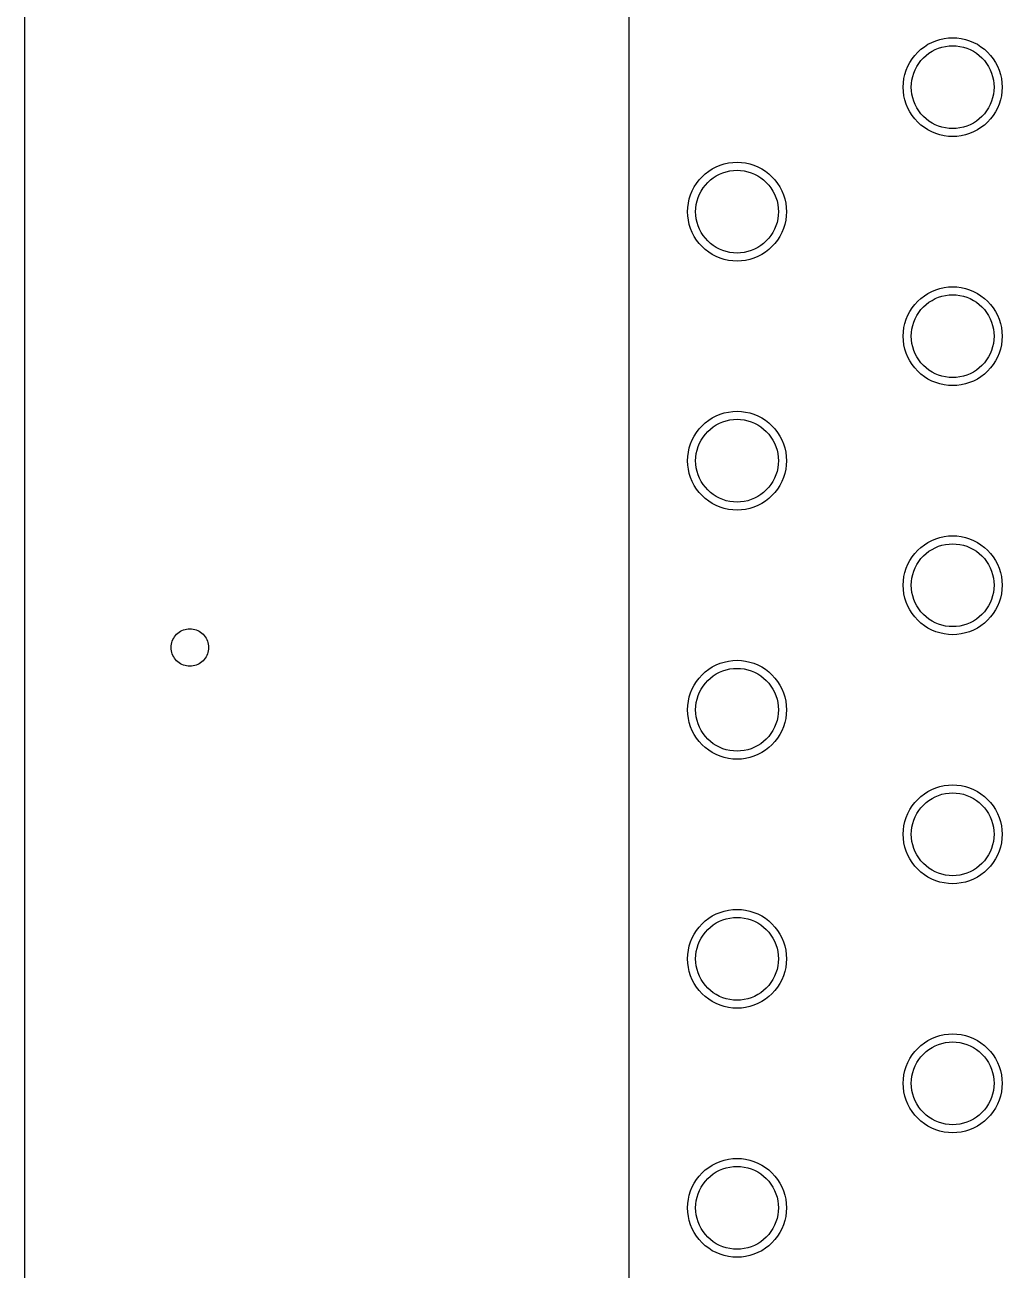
# Model space of a CAD drawing. Header units: millimetres. Extents: x 0 to 2033, y -1000001 to 3212.
# Drawn here: x 120 to 277, y 2825 to 3025 of the extents above; entities that cross this region are included whole.
import ezdxf

# ---------------------------------------------------------------- set-up
doc = ezdxf.new("R2010")
doc.units = ezdxf.units.MM
doc.layers.add('DRAWING', color=7, linetype='Continuous')

msp = doc.modelspace()

# ---------------------------------------------------------------- linework, layer by layer
at = {"layer": 'DRAWING', "linetype": 'CONTINUOUS', "true_color": 0x111111}
msp.add_line((120, 320), (120, 3150), dxfattribs=at)
at = {"layer": 'DRAWING', "linetype": 'CONTINUOUS', "true_color": 0x222222}
msp.add_line((217.08, 335), (217.08, 3135), dxfattribs=at)
at = {"layer": 'DRAWING', "linetype": 'CONTINUOUS', "true_color": 0xff1a1a}
for points in [[(276.98, 3015), (276.95, 3014.31), (276.86, 3013.62), (276.71, 3012.94), (276.5, 3012.28), (276.24, 3011.64), (275.92, 3011.03), (275.54, 3010.45), (275.12, 3009.9), (274.65, 3009.39), (274.14, 3008.92), (273.59, 3008.5), (273.01, 3008.12), (272.4, 3007.8), (271.76, 3007.54), (271.1, 3007.33), (270.42, 3007.18), (269.73, 3007.09), (269.04, 3007.06), (268.35, 3007.09), (267.66, 3007.18), (266.98, 3007.33), (266.32, 3007.54), (265.68, 3007.8), (265.07, 3008.12), (264.49, 3008.5), (263.94, 3008.92), (263.43, 3009.39), (262.96, 3009.9), (262.54, 3010.45), (262.16, 3011.03), (261.84, 3011.64), (261.58, 3012.28), (261.37, 3012.94), (261.22, 3013.62), (261.13, 3014.31), (261.1, 3015), (261.13, 3015.69), (261.22, 3016.38), (261.37, 3017.06), (261.58, 3017.72), (261.84, 3018.36), (262.16, 3018.97), (262.54, 3019.55), (262.96, 3020.1), (263.43, 3020.61), (263.94, 3021.08), (264.49, 3021.5), (265.07, 3021.88), (265.68, 3022.2), (266.32, 3022.46), (266.98, 3022.67), (267.66, 3022.82), (268.35, 3022.91), (269.04, 3022.94), (269.73, 3022.91), (270.42, 3022.82), (271.1, 3022.67), (271.76, 3022.46), (272.4, 3022.2), (273.01, 3021.88), (273.59, 3021.5), (274.14, 3021.08), (274.65, 3020.61), (275.12, 3020.1), (275.54, 3019.55), (275.92, 3018.97), (276.24, 3018.36), (276.5, 3017.72), (276.71, 3017.06), (276.86, 3016.38), (276.95, 3015.69), (276.98, 3015)], [(242.34, 2995), (242.31, 2994.31), (242.22, 2993.62), (242.07, 2992.94), (241.86, 2992.28), (241.6, 2991.64), (241.28, 2991.03), (240.9, 2990.45), (240.48, 2989.9), (240.01, 2989.39), (239.5, 2988.92), (238.95, 2988.5), (238.37, 2988.12), (237.76, 2987.8), (237.12, 2987.54), (236.46, 2987.33), (235.78, 2987.18), (235.09, 2987.09), (234.4, 2987.06), (233.71, 2987.09), (233.02, 2987.18), (232.34, 2987.33), (231.68, 2987.54), (231.04, 2987.8), (230.43, 2988.12), (229.85, 2988.5), (229.3, 2988.92), (228.79, 2989.39), (228.32, 2989.9), (227.9, 2990.45), (227.52, 2991.03), (227.2, 2991.64), (226.94, 2992.28), (226.73, 2992.94), (226.58, 2993.62), (226.49, 2994.31), (226.46, 2995), (226.49, 2995.69), (226.58, 2996.38), (226.73, 2997.06), (226.94, 2997.72), (227.2, 2998.36), (227.52, 2998.97), (227.9, 2999.55), (228.32, 3000.1), (228.79, 3000.61), (229.3, 3001.08), (229.85, 3001.5), (230.43, 3001.88), (231.04, 3002.2), (231.68, 3002.46), (232.34, 3002.67), (233.02, 3002.82), (233.71, 3002.91), (234.4, 3002.94), (235.09, 3002.91), (235.78, 3002.82), (236.46, 3002.67), (237.12, 3002.46), (237.76, 3002.2), (238.37, 3001.88), (238.95, 3001.5), (239.5, 3001.08), (240.01, 3000.61), (240.48, 3000.1), (240.9, 2999.55), (241.28, 2998.97), (241.6, 2998.36), (241.86, 2997.72), (242.07, 2997.06), (242.22, 2996.38), (242.31, 2995.69), (242.34, 2995)], [(276.98, 2975), (276.95, 2974.31), (276.86, 2973.62), (276.71, 2972.94), (276.5, 2972.28), (276.24, 2971.64), (275.92, 2971.03), (275.54, 2970.45), (275.12, 2969.9), (274.65, 2969.39), (274.14, 2968.92), (273.59, 2968.5), (273.01, 2968.12), (272.4, 2967.8), (271.76, 2967.54), (271.1, 2967.33), (270.42, 2967.18), (269.73, 2967.09), (269.04, 2967.06), (268.35, 2967.09), (267.66, 2967.18), (266.98, 2967.33), (266.32, 2967.54), (265.68, 2967.8), (265.07, 2968.12), (264.49, 2968.5), (263.94, 2968.92), (263.43, 2969.39), (262.96, 2969.9), (262.54, 2970.45), (262.16, 2971.03), (261.84, 2971.64), (261.58, 2972.28), (261.37, 2972.94), (261.22, 2973.62), (261.13, 2974.31), (261.1, 2975), (261.13, 2975.69), (261.22, 2976.38), (261.37, 2977.06), (261.58, 2977.72), (261.84, 2978.36), (262.16, 2978.97), (262.54, 2979.55), (262.96, 2980.1), (263.43, 2980.61), (263.94, 2981.08), (264.49, 2981.5), (265.07, 2981.88), (265.68, 2982.2), (266.32, 2982.46), (266.98, 2982.67), (267.66, 2982.82), (268.35, 2982.91), (269.04, 2982.94), (269.73, 2982.91), (270.42, 2982.82), (271.1, 2982.67), (271.76, 2982.46), (272.4, 2982.2), (273.01, 2981.88), (273.59, 2981.5), (274.14, 2981.08), (274.65, 2980.61), (275.12, 2980.1), (275.54, 2979.55), (275.92, 2978.97), (276.24, 2978.36), (276.5, 2977.72), (276.71, 2977.06), (276.86, 2976.38), (276.95, 2975.69), (276.98, 2975)], [(242.34, 2955), (242.31, 2954.31), (242.22, 2953.62), (242.07, 2952.94), (241.86, 2952.28), (241.6, 2951.64), (241.28, 2951.03), (240.9, 2950.45), (240.48, 2949.9), (240.01, 2949.39), (239.5, 2948.92), (238.95, 2948.5), (238.37, 2948.12), (237.76, 2947.8), (237.12, 2947.54), (236.46, 2947.33), (235.78, 2947.18), (235.09, 2947.09), (234.4, 2947.06), (233.71, 2947.09), (233.02, 2947.18), (232.34, 2947.33), (231.68, 2947.54), (231.04, 2947.8), (230.43, 2948.12), (229.85, 2948.5), (229.3, 2948.92), (228.79, 2949.39), (228.32, 2949.9), (227.9, 2950.45), (227.52, 2951.03), (227.2, 2951.64), (226.94, 2952.28), (226.73, 2952.94), (226.58, 2953.62), (226.49, 2954.31), (226.46, 2955), (226.49, 2955.69), (226.58, 2956.38), (226.73, 2957.06), (226.94, 2957.72), (227.2, 2958.36), (227.52, 2958.97), (227.9, 2959.55), (228.32, 2960.1), (228.79, 2960.61), (229.3, 2961.08), (229.85, 2961.5), (230.43, 2961.88), (231.04, 2962.2), (231.68, 2962.46), (232.34, 2962.67), (233.02, 2962.82), (233.71, 2962.91), (234.4, 2962.94), (235.09, 2962.91), (235.78, 2962.82), (236.46, 2962.67), (237.12, 2962.46), (237.76, 2962.2), (238.37, 2961.88), (238.95, 2961.5), (239.5, 2961.08), (240.01, 2960.61), (240.48, 2960.1), (240.9, 2959.55), (241.28, 2958.97), (241.6, 2958.36), (241.86, 2957.72), (242.07, 2957.06), (242.22, 2956.38), (242.31, 2955.69), (242.34, 2955)], [(276.98, 2935), (276.95, 2934.31), (276.86, 2933.62), (276.71, 2932.94), (276.5, 2932.28), (276.24, 2931.64), (275.92, 2931.03), (275.54, 2930.45), (275.12, 2929.9), (274.65, 2929.39), (274.14, 2928.92), (273.59, 2928.5), (273.01, 2928.12), (272.4, 2927.8), (271.76, 2927.54), (271.1, 2927.33), (270.42, 2927.18), (269.73, 2927.09), (269.04, 2927.06), (268.35, 2927.09), (267.66, 2927.18), (266.98, 2927.33), (266.32, 2927.54), (265.68, 2927.8), (265.07, 2928.12), (264.49, 2928.5), (263.94, 2928.92), (263.43, 2929.39), (262.96, 2929.9), (262.54, 2930.45), (262.16, 2931.03), (261.84, 2931.64), (261.58, 2932.28), (261.37, 2932.94), (261.22, 2933.62), (261.13, 2934.31), (261.1, 2935), (261.13, 2935.69), (261.22, 2936.38), (261.37, 2937.06), (261.58, 2937.72), (261.84, 2938.36), (262.16, 2938.97), (262.54, 2939.55), (262.96, 2940.1), (263.43, 2940.61), (263.94, 2941.08), (264.49, 2941.5), (265.07, 2941.88), (265.68, 2942.2), (266.32, 2942.46), (266.98, 2942.67), (267.66, 2942.82), (268.35, 2942.91), (269.04, 2942.94), (269.73, 2942.91), (270.42, 2942.82), (271.1, 2942.67), (271.76, 2942.46), (272.4, 2942.2), (273.01, 2941.88), (273.59, 2941.5), (274.14, 2941.08), (274.65, 2940.61), (275.12, 2940.1), (275.54, 2939.55), (275.92, 2938.97), (276.24, 2938.36), (276.5, 2937.72), (276.71, 2937.06), (276.86, 2936.38), (276.95, 2935.69), (276.98, 2935)], [(242.34, 2915), (242.31, 2914.31), (242.22, 2913.62), (242.07, 2912.94), (241.86, 2912.28), (241.6, 2911.64), (241.28, 2911.03), (240.9, 2910.45), (240.48, 2909.9), (240.01, 2909.39), (239.5, 2908.92), (238.95, 2908.5), (238.37, 2908.12), (237.76, 2907.8), (237.12, 2907.54), (236.46, 2907.33), (235.78, 2907.18), (235.09, 2907.09), (234.4, 2907.06), (233.71, 2907.09), (233.02, 2907.18), (232.34, 2907.33), (231.68, 2907.54), (231.04, 2907.8), (230.43, 2908.12), (229.85, 2908.5), (229.3, 2908.92), (228.79, 2909.39), (228.32, 2909.9), (227.9, 2910.45), (227.52, 2911.03), (227.2, 2911.64), (226.94, 2912.28), (226.73, 2912.94), (226.58, 2913.62), (226.49, 2914.31), (226.46, 2915), (226.49, 2915.69), (226.58, 2916.38), (226.73, 2917.06), (226.94, 2917.72), (227.2, 2918.36), (227.52, 2918.97), (227.9, 2919.55), (228.32, 2920.1), (228.79, 2920.61), (229.3, 2921.08), (229.85, 2921.5), (230.43, 2921.88), (231.04, 2922.2), (231.68, 2922.46), (232.34, 2922.67), (233.02, 2922.82), (233.71, 2922.91), (234.4, 2922.94), (235.09, 2922.91), (235.78, 2922.82), (236.46, 2922.67), (237.12, 2922.46), (237.76, 2922.2), (238.37, 2921.88), (238.95, 2921.5), (239.5, 2921.08), (240.01, 2920.61), (240.48, 2920.1), (240.9, 2919.55), (241.28, 2918.97), (241.6, 2918.36), (241.86, 2917.72), (242.07, 2917.06), (242.22, 2916.38), (242.31, 2915.69), (242.34, 2915)], [(276.98, 2895), (276.95, 2894.31), (276.86, 2893.62), (276.71, 2892.94), (276.5, 2892.28), (276.24, 2891.64), (275.92, 2891.03), (275.54, 2890.45), (275.12, 2889.9), (274.65, 2889.39), (274.14, 2888.92), (273.59, 2888.5), (273.01, 2888.12), (272.4, 2887.8), (271.76, 2887.54), (271.1, 2887.33), (270.42, 2887.18), (269.73, 2887.09), (269.04, 2887.06), (268.35, 2887.09), (267.66, 2887.18), (266.98, 2887.33), (266.32, 2887.54), (265.68, 2887.8), (265.07, 2888.12), (264.49, 2888.5), (263.94, 2888.92), (263.43, 2889.39), (262.96, 2889.9), (262.54, 2890.45), (262.16, 2891.03), (261.84, 2891.64), (261.58, 2892.28), (261.37, 2892.94), (261.22, 2893.62), (261.13, 2894.31), (261.1, 2895), (261.13, 2895.69), (261.22, 2896.38), (261.37, 2897.06), (261.58, 2897.72), (261.84, 2898.36), (262.16, 2898.97), (262.54, 2899.55), (262.96, 2900.1), (263.43, 2900.61), (263.94, 2901.08), (264.49, 2901.5), (265.07, 2901.88), (265.68, 2902.2), (266.32, 2902.46), (266.98, 2902.67), (267.66, 2902.82), (268.35, 2902.91), (269.04, 2902.94), (269.73, 2902.91), (270.42, 2902.82), (271.1, 2902.67), (271.76, 2902.46), (272.4, 2902.2), (273.01, 2901.88), (273.59, 2901.5), (274.14, 2901.08), (274.65, 2900.61), (275.12, 2900.1), (275.54, 2899.55), (275.92, 2898.97), (276.24, 2898.36), (276.5, 2897.72), (276.71, 2897.06), (276.86, 2896.38), (276.95, 2895.69), (276.98, 2895)], [(242.34, 2875), (242.31, 2874.31), (242.22, 2873.62), (242.07, 2872.94), (241.86, 2872.28), (241.6, 2871.64), (241.28, 2871.03), (240.9, 2870.45), (240.48, 2869.9), (240.01, 2869.39), (239.5, 2868.92), (238.95, 2868.5), (238.37, 2868.12), (237.76, 2867.8), (237.12, 2867.54), (236.46, 2867.33), (235.78, 2867.18), (235.09, 2867.09), (234.4, 2867.06), (233.71, 2867.09), (233.02, 2867.18), (232.34, 2867.33), (231.68, 2867.54), (231.04, 2867.8), (230.43, 2868.12), (229.85, 2868.5), (229.3, 2868.92), (228.79, 2869.39), (228.32, 2869.9), (227.9, 2870.45), (227.52, 2871.03), (227.2, 2871.64), (226.94, 2872.28), (226.73, 2872.94), (226.58, 2873.62), (226.49, 2874.31), (226.46, 2875), (226.49, 2875.69), (226.58, 2876.38), (226.73, 2877.06), (226.94, 2877.72), (227.2, 2878.36), (227.52, 2878.97), (227.9, 2879.55), (228.32, 2880.1), (228.79, 2880.61), (229.3, 2881.08), (229.85, 2881.5), (230.43, 2881.88), (231.04, 2882.2), (231.68, 2882.46), (232.34, 2882.67), (233.02, 2882.82), (233.71, 2882.91), (234.4, 2882.94), (235.09, 2882.91), (235.78, 2882.82), (236.46, 2882.67), (237.12, 2882.46), (237.76, 2882.2), (238.37, 2881.88), (238.95, 2881.5), (239.5, 2881.08), (240.01, 2880.61), (240.48, 2880.1), (240.9, 2879.55), (241.28, 2878.97), (241.6, 2878.36), (241.86, 2877.72), (242.07, 2877.06), (242.22, 2876.38), (242.31, 2875.69), (242.34, 2875)], [(276.98, 2855), (276.95, 2854.31), (276.86, 2853.62), (276.71, 2852.94), (276.5, 2852.28), (276.24, 2851.64), (275.92, 2851.03), (275.54, 2850.45), (275.12, 2849.9), (274.65, 2849.39), (274.14, 2848.92), (273.59, 2848.5), (273.01, 2848.12), (272.4, 2847.8), (271.76, 2847.54), (271.1, 2847.33), (270.42, 2847.18), (269.73, 2847.09), (269.04, 2847.06), (268.35, 2847.09), (267.66, 2847.18), (266.98, 2847.33), (266.32, 2847.54), (265.68, 2847.8), (265.07, 2848.12), (264.49, 2848.5), (263.94, 2848.92), (263.43, 2849.39), (262.96, 2849.9), (262.54, 2850.45), (262.16, 2851.03), (261.84, 2851.64), (261.58, 2852.28), (261.37, 2852.94), (261.22, 2853.62), (261.13, 2854.31), (261.1, 2855), (261.13, 2855.69), (261.22, 2856.38), (261.37, 2857.06), (261.58, 2857.72), (261.84, 2858.36), (262.16, 2858.97), (262.54, 2859.55), (262.96, 2860.1), (263.43, 2860.61), (263.94, 2861.08), (264.49, 2861.5), (265.07, 2861.88), (265.68, 2862.2), (266.32, 2862.46), (266.98, 2862.67), (267.66, 2862.82), (268.35, 2862.91), (269.04, 2862.94), (269.73, 2862.91), (270.42, 2862.82), (271.1, 2862.67), (271.76, 2862.46), (272.4, 2862.2), (273.01, 2861.88), (273.59, 2861.5), (274.14, 2861.08), (274.65, 2860.61), (275.12, 2860.1), (275.54, 2859.55), (275.92, 2858.97), (276.24, 2858.36), (276.5, 2857.72), (276.71, 2857.06), (276.86, 2856.38), (276.95, 2855.69), (276.98, 2855)], [(242.34, 2835), (242.31, 2834.31), (242.22, 2833.62), (242.07, 2832.94), (241.86, 2832.28), (241.6, 2831.64), (241.28, 2831.03), (240.9, 2830.45), (240.48, 2829.9), (240.01, 2829.39), (239.5, 2828.92), (238.95, 2828.5), (238.37, 2828.12), (237.76, 2827.8), (237.12, 2827.54), (236.46, 2827.33), (235.78, 2827.18), (235.09, 2827.09), (234.4, 2827.06), (233.71, 2827.09), (233.02, 2827.18), (232.34, 2827.33), (231.68, 2827.54), (231.04, 2827.8), (230.43, 2828.12), (229.85, 2828.5), (229.3, 2828.92), (228.79, 2829.39), (228.32, 2829.9), (227.9, 2830.45), (227.52, 2831.03), (227.2, 2831.64), (226.94, 2832.28), (226.73, 2832.94), (226.58, 2833.62), (226.49, 2834.31), (226.46, 2835), (226.49, 2835.69), (226.58, 2836.38), (226.73, 2837.06), (226.94, 2837.72), (227.2, 2838.36), (227.52, 2838.97), (227.9, 2839.55), (228.32, 2840.1), (228.79, 2840.61), (229.3, 2841.08), (229.85, 2841.5), (230.43, 2841.88), (231.04, 2842.2), (231.68, 2842.46), (232.34, 2842.67), (233.02, 2842.82), (233.71, 2842.91), (234.4, 2842.94), (235.09, 2842.91), (235.78, 2842.82), (236.46, 2842.67), (237.12, 2842.46), (237.76, 2842.2), (238.37, 2841.88), (238.95, 2841.5), (239.5, 2841.08), (240.01, 2840.61), (240.48, 2840.1), (240.9, 2839.55), (241.28, 2838.97), (241.6, 2838.36), (241.86, 2837.72), (242.07, 2837.06), (242.22, 2836.38), (242.31, 2835.69), (242.34, 2835)]]:
    msp.add_lwpolyline(points, close=True, dxfattribs=at)
at = {"layer": 'DRAWING', "linetype": 'CONTINUOUS', "true_color": 0x111111}
for points in [[(275.69, 3015), (275.66, 3014.42), (275.59, 3013.85), (275.46, 3013.28), (275.29, 3012.73), (275.07, 3012.19), (274.8, 3011.68), (274.49, 3011.19), (274.13, 3010.73), (273.74, 3010.3), (273.31, 3009.91), (272.85, 3009.55), (272.37, 3009.24), (271.85, 3008.97), (271.31, 3008.75), (270.76, 3008.58), (270.19, 3008.45), (269.62, 3008.38), (269.04, 3008.35), (268.46, 3008.38), (267.89, 3008.45), (267.32, 3008.58), (266.77, 3008.75), (266.23, 3008.97), (265.72, 3009.24), (265.23, 3009.55), (264.77, 3009.91), (264.34, 3010.3), (263.95, 3010.73), (263.59, 3011.19), (263.28, 3011.68), (263.01, 3012.19), (262.79, 3012.73), (262.62, 3013.28), (262.49, 3013.85), (262.42, 3014.42), (262.39, 3015), (262.42, 3015.58), (262.49, 3016.15), (262.62, 3016.72), (262.79, 3017.27), (263.01, 3017.81), (263.28, 3018.32), (263.59, 3018.81), (263.95, 3019.27), (264.34, 3019.7), (264.77, 3020.09), (265.23, 3020.45), (265.72, 3020.76), (266.23, 3021.03), (266.77, 3021.25), (267.32, 3021.42), (267.89, 3021.55), (268.46, 3021.62), (269.04, 3021.65), (269.62, 3021.62), (270.19, 3021.55), (270.76, 3021.42), (271.31, 3021.25), (271.85, 3021.03), (272.37, 3020.76), (272.85, 3020.45), (273.31, 3020.09), (273.74, 3019.7), (274.13, 3019.27), (274.49, 3018.81), (274.8, 3018.32), (275.07, 3017.81), (275.29, 3017.27), (275.46, 3016.72), (275.59, 3016.15), (275.66, 3015.58), (275.69, 3015)], [(241.05, 2995), (241.02, 2994.42), (240.95, 2993.85), (240.82, 2993.28), (240.65, 2992.73), (240.43, 2992.19), (240.16, 2991.68), (239.85, 2991.19), (239.49, 2990.73), (239.1, 2990.3), (238.67, 2989.91), (238.21, 2989.55), (237.72, 2989.24), (237.21, 2988.97), (236.67, 2988.75), (236.12, 2988.58), (235.55, 2988.45), (234.98, 2988.38), (234.4, 2988.35), (233.82, 2988.38), (233.25, 2988.45), (232.68, 2988.58), (232.13, 2988.75), (231.59, 2988.97), (231.07, 2989.24), (230.59, 2989.55), (230.13, 2989.91), (229.7, 2990.3), (229.31, 2990.73), (228.95, 2991.19), (228.64, 2991.68), (228.37, 2992.19), (228.15, 2992.73), (227.98, 2993.28), (227.85, 2993.85), (227.78, 2994.42), (227.75, 2995), (227.78, 2995.58), (227.85, 2996.15), (227.98, 2996.72), (228.15, 2997.27), (228.37, 2997.81), (228.64, 2998.32), (228.95, 2998.81), (229.31, 2999.27), (229.7, 2999.7), (230.13, 3000.09), (230.59, 3000.45), (231.07, 3000.76), (231.59, 3001.03), (232.13, 3001.25), (232.68, 3001.42), (233.25, 3001.55), (233.82, 3001.62), (234.4, 3001.65), (234.98, 3001.62), (235.55, 3001.55), (236.12, 3001.42), (236.67, 3001.25), (237.21, 3001.03), (237.72, 3000.76), (238.21, 3000.45), (238.67, 3000.09), (239.1, 2999.7), (239.49, 2999.27), (239.85, 2998.81), (240.16, 2998.32), (240.43, 2997.81), (240.65, 2997.27), (240.82, 2996.72), (240.95, 2996.15), (241.02, 2995.58), (241.05, 2995)], [(275.69, 2975), (275.66, 2974.42), (275.59, 2973.85), (275.46, 2973.28), (275.29, 2972.73), (275.07, 2972.19), (274.8, 2971.68), (274.49, 2971.19), (274.13, 2970.73), (273.74, 2970.3), (273.31, 2969.91), (272.85, 2969.55), (272.37, 2969.24), (271.85, 2968.97), (271.31, 2968.75), (270.76, 2968.58), (270.19, 2968.45), (269.62, 2968.38), (269.04, 2968.35), (268.46, 2968.38), (267.89, 2968.45), (267.32, 2968.58), (266.77, 2968.75), (266.23, 2968.97), (265.72, 2969.24), (265.23, 2969.55), (264.77, 2969.91), (264.34, 2970.3), (263.95, 2970.73), (263.59, 2971.19), (263.28, 2971.68), (263.01, 2972.19), (262.79, 2972.73), (262.62, 2973.28), (262.49, 2973.85), (262.42, 2974.42), (262.39, 2975), (262.42, 2975.58), (262.49, 2976.15), (262.62, 2976.72), (262.79, 2977.27), (263.01, 2977.81), (263.28, 2978.32), (263.59, 2978.81), (263.95, 2979.27), (264.34, 2979.7), (264.77, 2980.09), (265.23, 2980.45), (265.72, 2980.76), (266.23, 2981.03), (266.77, 2981.25), (267.32, 2981.42), (267.89, 2981.55), (268.46, 2981.62), (269.04, 2981.65), (269.62, 2981.62), (270.19, 2981.55), (270.76, 2981.42), (271.31, 2981.25), (271.85, 2981.03), (272.37, 2980.76), (272.85, 2980.45), (273.31, 2980.09), (273.74, 2979.7), (274.13, 2979.27), (274.49, 2978.81), (274.8, 2978.32), (275.07, 2977.81), (275.29, 2977.27), (275.46, 2976.72), (275.59, 2976.15), (275.66, 2975.58), (275.69, 2975)], [(241.05, 2955), (241.02, 2954.42), (240.95, 2953.85), (240.82, 2953.28), (240.65, 2952.73), (240.43, 2952.19), (240.16, 2951.68), (239.85, 2951.19), (239.49, 2950.73), (239.1, 2950.3), (238.67, 2949.91), (238.21, 2949.55), (237.72, 2949.24), (237.21, 2948.97), (236.67, 2948.75), (236.12, 2948.58), (235.55, 2948.45), (234.98, 2948.38), (234.4, 2948.35), (233.82, 2948.38), (233.25, 2948.45), (232.68, 2948.58), (232.13, 2948.75), (231.59, 2948.97), (231.07, 2949.24), (230.59, 2949.55), (230.13, 2949.91), (229.7, 2950.3), (229.31, 2950.73), (228.95, 2951.19), (228.64, 2951.68), (228.37, 2952.19), (228.15, 2952.73), (227.98, 2953.28), (227.85, 2953.85), (227.78, 2954.42), (227.75, 2955), (227.78, 2955.58), (227.85, 2956.15), (227.98, 2956.72), (228.15, 2957.27), (228.37, 2957.81), (228.64, 2958.32), (228.95, 2958.81), (229.31, 2959.27), (229.7, 2959.7), (230.13, 2960.09), (230.59, 2960.45), (231.07, 2960.76), (231.59, 2961.03), (232.13, 2961.25), (232.68, 2961.42), (233.25, 2961.55), (233.82, 2961.62), (234.4, 2961.65), (234.98, 2961.62), (235.55, 2961.55), (236.12, 2961.42), (236.67, 2961.25), (237.21, 2961.03), (237.72, 2960.76), (238.21, 2960.45), (238.67, 2960.09), (239.1, 2959.7), (239.49, 2959.27), (239.85, 2958.81), (240.16, 2958.32), (240.43, 2957.81), (240.65, 2957.27), (240.82, 2956.72), (240.95, 2956.15), (241.02, 2955.58), (241.05, 2955)], [(275.69, 2935), (275.66, 2934.42), (275.59, 2933.85), (275.46, 2933.28), (275.29, 2932.73), (275.07, 2932.19), (274.8, 2931.68), (274.49, 2931.19), (274.13, 2930.73), (273.74, 2930.3), (273.31, 2929.91), (272.85, 2929.55), (272.37, 2929.24), (271.85, 2928.97), (271.31, 2928.75), (270.76, 2928.58), (270.19, 2928.45), (269.62, 2928.38), (269.04, 2928.35), (268.46, 2928.38), (267.89, 2928.45), (267.32, 2928.58), (266.77, 2928.75), (266.23, 2928.97), (265.72, 2929.24), (265.23, 2929.55), (264.77, 2929.91), (264.34, 2930.3), (263.95, 2930.73), (263.59, 2931.19), (263.28, 2931.68), (263.01, 2932.19), (262.79, 2932.73), (262.62, 2933.28), (262.49, 2933.85), (262.42, 2934.42), (262.39, 2935), (262.42, 2935.58), (262.49, 2936.15), (262.62, 2936.72), (262.79, 2937.27), (263.01, 2937.81), (263.28, 2938.32), (263.59, 2938.81), (263.95, 2939.27), (264.34, 2939.7), (264.77, 2940.09), (265.23, 2940.45), (265.72, 2940.76), (266.23, 2941.03), (266.77, 2941.25), (267.32, 2941.42), (267.89, 2941.55), (268.46, 2941.62), (269.04, 2941.65), (269.62, 2941.62), (270.19, 2941.55), (270.76, 2941.42), (271.31, 2941.25), (271.85, 2941.03), (272.37, 2940.76), (272.85, 2940.45), (273.31, 2940.09), (273.74, 2939.7), (274.13, 2939.27), (274.49, 2938.81), (274.8, 2938.32), (275.07, 2937.81), (275.29, 2937.27), (275.46, 2936.72), (275.59, 2936.15), (275.66, 2935.58), (275.69, 2935)], [(149.5, 2925), (149.49, 2924.74), (149.45, 2924.48), (149.4, 2924.22), (149.32, 2923.97), (149.22, 2923.73), (149.1, 2923.5), (148.96, 2923.28), (148.8, 2923.07), (148.62, 2922.88), (148.43, 2922.7), (148.22, 2922.54), (148, 2922.4), (147.77, 2922.28), (147.53, 2922.18), (147.28, 2922.1), (147.02, 2922.05), (146.76, 2922.01), (146.5, 2922), (146.24, 2922.01), (145.98, 2922.05), (145.72, 2922.1), (145.47, 2922.18), (145.23, 2922.28), (145, 2922.4), (144.78, 2922.54), (144.57, 2922.7), (144.38, 2922.88), (144.2, 2923.07), (144.04, 2923.28), (143.9, 2923.5), (143.78, 2923.73), (143.68, 2923.97), (143.6, 2924.22), (143.55, 2924.48), (143.51, 2924.74), (143.5, 2925), (143.51, 2925.26), (143.55, 2925.52), (143.6, 2925.78), (143.68, 2926.03), (143.78, 2926.27), (143.9, 2926.5), (144.04, 2926.72), (144.2, 2926.93), (144.38, 2927.12), (144.57, 2927.3), (144.78, 2927.46), (145, 2927.6), (145.23, 2927.72), (145.47, 2927.82), (145.72, 2927.9), (145.98, 2927.95), (146.24, 2927.99), (146.5, 2928), (146.76, 2927.99), (147.02, 2927.95), (147.28, 2927.9), (147.53, 2927.82), (147.77, 2927.72), (148, 2927.6), (148.22, 2927.46), (148.43, 2927.3), (148.62, 2927.12), (148.8, 2926.93), (148.96, 2926.72), (149.1, 2926.5), (149.22, 2926.27), (149.32, 2926.03), (149.4, 2925.78), (149.45, 2925.52), (149.49, 2925.26), (149.5, 2925)], [(241.05, 2915), (241.02, 2914.42), (240.95, 2913.85), (240.82, 2913.28), (240.65, 2912.73), (240.43, 2912.19), (240.16, 2911.68), (239.85, 2911.19), (239.49, 2910.73), (239.1, 2910.3), (238.67, 2909.91), (238.21, 2909.55), (237.72, 2909.24), (237.21, 2908.97), (236.67, 2908.75), (236.12, 2908.58), (235.55, 2908.45), (234.98, 2908.38), (234.4, 2908.35), (233.82, 2908.38), (233.25, 2908.45), (232.68, 2908.58), (232.13, 2908.75), (231.59, 2908.97), (231.07, 2909.24), (230.59, 2909.55), (230.13, 2909.91), (229.7, 2910.3), (229.31, 2910.73), (228.95, 2911.19), (228.64, 2911.68), (228.37, 2912.19), (228.15, 2912.73), (227.98, 2913.28), (227.85, 2913.85), (227.78, 2914.42), (227.75, 2915), (227.78, 2915.58), (227.85, 2916.15), (227.98, 2916.72), (228.15, 2917.27), (228.37, 2917.81), (228.64, 2918.32), (228.95, 2918.81), (229.31, 2919.27), (229.7, 2919.7), (230.13, 2920.09), (230.59, 2920.45), (231.07, 2920.76), (231.59, 2921.03), (232.13, 2921.25), (232.68, 2921.42), (233.25, 2921.55), (233.82, 2921.62), (234.4, 2921.65), (234.98, 2921.62), (235.55, 2921.55), (236.12, 2921.42), (236.67, 2921.25), (237.21, 2921.03), (237.72, 2920.76), (238.21, 2920.45), (238.67, 2920.09), (239.1, 2919.7), (239.49, 2919.27), (239.85, 2918.81), (240.16, 2918.32), (240.43, 2917.81), (240.65, 2917.27), (240.82, 2916.72), (240.95, 2916.15), (241.02, 2915.58), (241.05, 2915)], [(275.69, 2895), (275.66, 2894.42), (275.59, 2893.85), (275.46, 2893.28), (275.29, 2892.73), (275.07, 2892.19), (274.8, 2891.68), (274.49, 2891.19), (274.13, 2890.73), (273.74, 2890.3), (273.31, 2889.91), (272.85, 2889.55), (272.37, 2889.24), (271.85, 2888.97), (271.31, 2888.75), (270.76, 2888.58), (270.19, 2888.45), (269.62, 2888.38), (269.04, 2888.35), (268.46, 2888.38), (267.89, 2888.45), (267.32, 2888.58), (266.77, 2888.75), (266.23, 2888.97), (265.72, 2889.24), (265.23, 2889.55), (264.77, 2889.91), (264.34, 2890.3), (263.95, 2890.73), (263.59, 2891.19), (263.28, 2891.68), (263.01, 2892.19), (262.79, 2892.73), (262.62, 2893.28), (262.49, 2893.85), (262.42, 2894.42), (262.39, 2895), (262.42, 2895.58), (262.49, 2896.15), (262.62, 2896.72), (262.79, 2897.27), (263.01, 2897.81), (263.28, 2898.32), (263.59, 2898.81), (263.95, 2899.27), (264.34, 2899.7), (264.77, 2900.09), (265.23, 2900.45), (265.72, 2900.76), (266.23, 2901.03), (266.77, 2901.25), (267.32, 2901.42), (267.89, 2901.55), (268.46, 2901.62), (269.04, 2901.65), (269.62, 2901.62), (270.19, 2901.55), (270.76, 2901.42), (271.31, 2901.25), (271.85, 2901.03), (272.37, 2900.76), (272.85, 2900.45), (273.31, 2900.09), (273.74, 2899.7), (274.13, 2899.27), (274.49, 2898.81), (274.8, 2898.32), (275.07, 2897.81), (275.29, 2897.27), (275.46, 2896.72), (275.59, 2896.15), (275.66, 2895.58), (275.69, 2895)], [(241.05, 2875), (241.02, 2874.42), (240.95, 2873.85), (240.82, 2873.28), (240.65, 2872.73), (240.43, 2872.19), (240.16, 2871.68), (239.85, 2871.19), (239.49, 2870.73), (239.1, 2870.3), (238.67, 2869.91), (238.21, 2869.55), (237.72, 2869.24), (237.21, 2868.97), (236.67, 2868.75), (236.12, 2868.58), (235.55, 2868.45), (234.98, 2868.38), (234.4, 2868.35), (233.82, 2868.38), (233.25, 2868.45), (232.68, 2868.58), (232.13, 2868.75), (231.59, 2868.97), (231.07, 2869.24), (230.59, 2869.55), (230.13, 2869.91), (229.7, 2870.3), (229.31, 2870.73), (228.95, 2871.19), (228.64, 2871.68), (228.37, 2872.19), (228.15, 2872.73), (227.98, 2873.28), (227.85, 2873.85), (227.78, 2874.42), (227.75, 2875), (227.78, 2875.58), (227.85, 2876.15), (227.98, 2876.72), (228.15, 2877.27), (228.37, 2877.81), (228.64, 2878.32), (228.95, 2878.81), (229.31, 2879.27), (229.7, 2879.7), (230.13, 2880.09), (230.59, 2880.45), (231.07, 2880.76), (231.59, 2881.03), (232.13, 2881.25), (232.68, 2881.42), (233.25, 2881.55), (233.82, 2881.62), (234.4, 2881.65), (234.98, 2881.62), (235.55, 2881.55), (236.12, 2881.42), (236.67, 2881.25), (237.21, 2881.03), (237.72, 2880.76), (238.21, 2880.45), (238.67, 2880.09), (239.1, 2879.7), (239.49, 2879.27), (239.85, 2878.81), (240.16, 2878.32), (240.43, 2877.81), (240.65, 2877.27), (240.82, 2876.72), (240.95, 2876.15), (241.02, 2875.58), (241.05, 2875)], [(275.69, 2855), (275.66, 2854.42), (275.59, 2853.85), (275.46, 2853.28), (275.29, 2852.73), (275.07, 2852.19), (274.8, 2851.68), (274.49, 2851.19), (274.13, 2850.73), (273.74, 2850.3), (273.31, 2849.91), (272.85, 2849.55), (272.37, 2849.24), (271.85, 2848.97), (271.31, 2848.75), (270.76, 2848.58), (270.19, 2848.45), (269.62, 2848.38), (269.04, 2848.35), (268.46, 2848.38), (267.89, 2848.45), (267.32, 2848.58), (266.77, 2848.75), (266.23, 2848.97), (265.72, 2849.24), (265.23, 2849.55), (264.77, 2849.91), (264.34, 2850.3), (263.95, 2850.73), (263.59, 2851.19), (263.28, 2851.68), (263.01, 2852.19), (262.79, 2852.73), (262.62, 2853.28), (262.49, 2853.85), (262.42, 2854.42), (262.39, 2855), (262.42, 2855.58), (262.49, 2856.15), (262.62, 2856.72), (262.79, 2857.27), (263.01, 2857.81), (263.28, 2858.32), (263.59, 2858.81), (263.95, 2859.27), (264.34, 2859.7), (264.77, 2860.09), (265.23, 2860.45), (265.72, 2860.76), (266.23, 2861.03), (266.77, 2861.25), (267.32, 2861.42), (267.89, 2861.55), (268.46, 2861.62), (269.04, 2861.65), (269.62, 2861.62), (270.19, 2861.55), (270.76, 2861.42), (271.31, 2861.25), (271.85, 2861.03), (272.37, 2860.76), (272.85, 2860.45), (273.31, 2860.09), (273.74, 2859.7), (274.13, 2859.27), (274.49, 2858.81), (274.8, 2858.32), (275.07, 2857.81), (275.29, 2857.27), (275.46, 2856.72), (275.59, 2856.15), (275.66, 2855.58), (275.69, 2855)], [(241.05, 2835), (241.02, 2834.42), (240.95, 2833.85), (240.82, 2833.28), (240.65, 2832.73), (240.43, 2832.19), (240.16, 2831.68), (239.85, 2831.19), (239.49, 2830.73), (239.1, 2830.3), (238.67, 2829.91), (238.21, 2829.55), (237.72, 2829.24), (237.21, 2828.97), (236.67, 2828.75), (236.12, 2828.58), (235.55, 2828.45), (234.98, 2828.38), (234.4, 2828.35), (233.82, 2828.38), (233.25, 2828.45), (232.68, 2828.58), (232.13, 2828.75), (231.59, 2828.97), (231.07, 2829.24), (230.59, 2829.55), (230.13, 2829.91), (229.7, 2830.3), (229.31, 2830.73), (228.95, 2831.19), (228.64, 2831.68), (228.37, 2832.19), (228.15, 2832.73), (227.98, 2833.28), (227.85, 2833.85), (227.78, 2834.42), (227.75, 2835), (227.78, 2835.58), (227.85, 2836.15), (227.98, 2836.72), (228.15, 2837.27), (228.37, 2837.81), (228.64, 2838.32), (228.95, 2838.81), (229.31, 2839.27), (229.7, 2839.7), (230.13, 2840.09), (230.59, 2840.45), (231.07, 2840.76), (231.59, 2841.03), (232.13, 2841.25), (232.68, 2841.42), (233.25, 2841.55), (233.82, 2841.62), (234.4, 2841.65), (234.98, 2841.62), (235.55, 2841.55), (236.12, 2841.42), (236.67, 2841.25), (237.21, 2841.03), (237.72, 2840.76), (238.21, 2840.45), (238.67, 2840.09), (239.1, 2839.7), (239.49, 2839.27), (239.85, 2838.81), (240.16, 2838.32), (240.43, 2837.81), (240.65, 2837.27), (240.82, 2836.72), (240.95, 2836.15), (241.02, 2835.58), (241.05, 2835)]]:
    msp.add_lwpolyline(points, close=True, dxfattribs=at)

doc.saveas('drawing.dxf')
